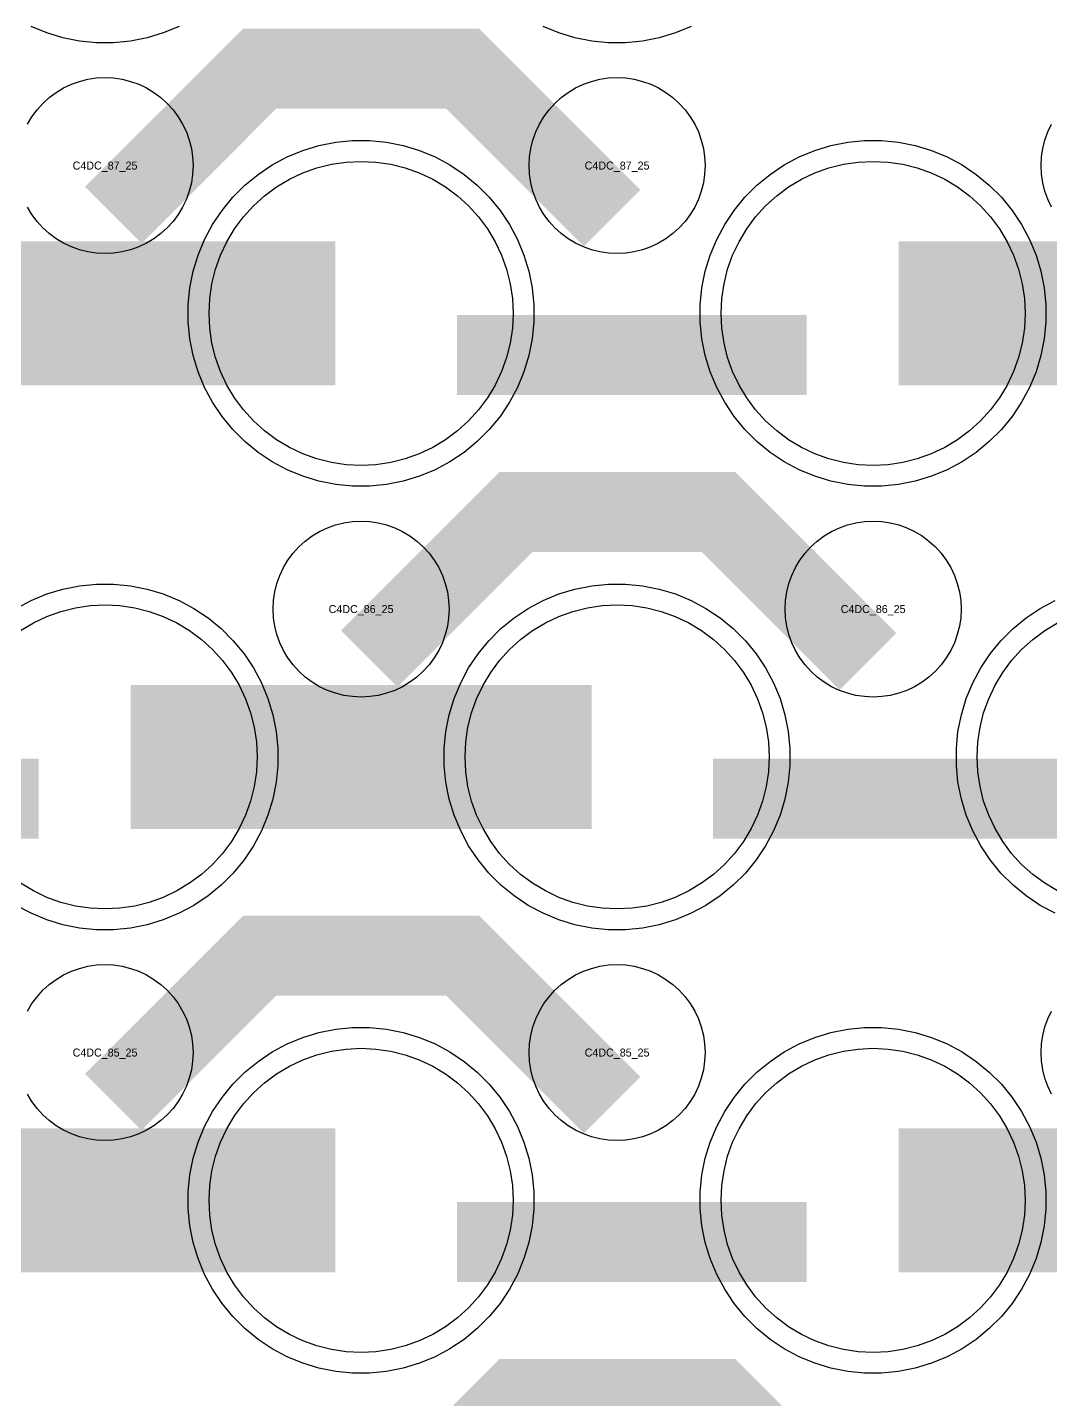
# Model space of a CAD drawing. Extents: x -11880 to 11880, y -14992 to 14992.
# Drawn here: x -4024.2 to -3704.6, y -3123.9 to -2695.1 of the extents above; entities that cross this region are included whole.
import ezdxf
from ezdxf.enums import TextEntityAlignment as Align

# ---------------------------------------------------------------- set-up
doc = ezdxf.new("R2010")
doc.units = 0
doc.header["$MEASUREMENT"] = 0
for name, color, linetype in [('GDS_775_DT_237', 138, 'CONTINUOUS'), ('RDL1_FS', 34, 'CONTINUOUS'), ('RDL_BS', 160, 'CONTINUOUS')]:
    doc.layers.add(name, color=color, linetype=linetype)

msp = doc.modelspace()

# ---------------------------------------------------------------- linework, layer by layer
at = {"layer": 'RDL1_FS', "color": 11, "true_color": 0xf27172}
for points in [[(-3920, -2831.999), (-3924.657, -2831.77), (-3929.268, -2831.086), (-3933.791, -2829.954), (-3938.181, -2828.382), (-3942.395, -2826.39), (-3946.395, -2823.992), (-3950.14, -2821.214), (-3953.594, -2818.084), (-3956.724, -2814.63), (-3959.502, -2810.885), (-3961.9, -2806.885), (-3963.892, -2802.671), (-3965.464, -2798.281), (-3966.596, -2793.758), (-3967.28, -2789.147), (-3967.509, -2784.49), (-3967.28, -2779.833), (-3966.596, -2775.222), (-3965.464, -2770.699), (-3963.892, -2766.309), (-3961.9, -2762.095), (-3959.502, -2758.095), (-3956.724, -2754.35), (-3953.594, -2750.896), (-3950.14, -2747.766), (-3946.395, -2744.988), (-3942.395, -2742.59), (-3938.181, -2740.598), (-3933.791, -2739.026), (-3929.268, -2737.894), (-3924.657, -2737.21), (-3920, -2736.981), (-3915.343, -2737.21), (-3910.732, -2737.894), (-3906.209, -2739.026), (-3901.819, -2740.598), (-3897.605, -2742.59), (-3893.605, -2744.988), (-3889.86, -2747.766), (-3886.406, -2750.896), (-3883.276, -2754.35), (-3880.498, -2758.095), (-3878.1, -2762.095), (-3876.108, -2766.309), (-3874.536, -2770.699), (-3873.404, -2775.222), (-3872.72, -2779.833), (-3872.491, -2784.49), (-3872.72, -2789.147), (-3873.404, -2793.758), (-3874.536, -2798.281), (-3876.108, -2802.671), (-3878.1, -2806.885), (-3880.498, -2810.885), (-3883.276, -2814.63), (-3886.406, -2818.084), (-3889.86, -2821.214), (-3893.605, -2823.992), (-3897.605, -2826.39), (-3901.819, -2828.382), (-3906.209, -2829.954), (-3910.732, -2831.086), (-3915.343, -2831.77)], [(-3760, -2831.999), (-3764.657, -2831.77), (-3769.268, -2831.086), (-3773.791, -2829.954), (-3778.181, -2828.382), (-3782.395, -2826.39), (-3786.395, -2823.992), (-3790.14, -2821.214), (-3793.594, -2818.084), (-3796.724, -2814.63), (-3799.502, -2810.885), (-3801.9, -2806.885), (-3803.892, -2802.671), (-3805.464, -2798.281), (-3806.596, -2793.758), (-3807.28, -2789.147), (-3807.509, -2784.49), (-3807.28, -2779.833), (-3806.596, -2775.222), (-3805.464, -2770.699), (-3803.892, -2766.309), (-3801.9, -2762.095), (-3799.502, -2758.095), (-3796.724, -2754.35), (-3793.594, -2750.896), (-3790.14, -2747.766), (-3786.395, -2744.988), (-3782.395, -2742.59), (-3778.181, -2740.598), (-3773.791, -2739.026), (-3769.268, -2737.894), (-3764.657, -2737.21), (-3760, -2736.981), (-3755.343, -2737.21), (-3750.732, -2737.894), (-3746.209, -2739.026), (-3741.819, -2740.598), (-3737.605, -2742.59), (-3733.605, -2744.988), (-3729.86, -2747.766), (-3726.406, -2750.896), (-3723.276, -2754.35), (-3720.498, -2758.095), (-3718.1, -2762.095), (-3716.108, -2766.309), (-3714.536, -2770.699), (-3713.404, -2775.222), (-3712.72, -2779.833), (-3712.491, -2784.49), (-3712.72, -2789.147), (-3713.404, -2793.758), (-3714.536, -2798.281), (-3716.108, -2802.671), (-3718.1, -2806.885), (-3720.498, -2810.885), (-3723.276, -2814.63), (-3726.406, -2818.084), (-3729.86, -2821.214), (-3733.605, -2823.992), (-3737.605, -2826.39), (-3741.819, -2828.382), (-3746.209, -2829.954), (-3750.732, -2831.086), (-3755.343, -2831.77)]]:
    msp.add_lwpolyline(points, close=True, dxfattribs=at)
for points in [[(-4071.998, -2784.49, 45, 45, 0), (-3999.998, -2784.49, 45, 45, 0)], [(-3999.998, -2784.49, 45, 45, 0), (-3927.998, -2784.49, 45, 45, 0)], [(-3751.998, -2784.49, 45, 45, 0), (-3679.998, -2784.49, 45, 45, 0)]]:
    msp.add_lwpolyline(points, format="xyseb", dxfattribs=at)
at = {"layer": 'RDL1_FS'}
for points in [[(-4026.395, -2883.553), (-4022.395, -2881.155), (-4018.181, -2879.163), (-4013.791, -2877.591), (-4009.268, -2876.459), (-4004.657, -2875.775), (-4000, -2875.546), (-3995.343, -2875.775), (-3990.732, -2876.459), (-3986.209, -2877.591), (-3981.819, -2879.163), (-3977.605, -2881.155), (-3973.605, -2883.553), (-3969.86, -2886.331), (-3966.406, -2889.461), (-3963.276, -2892.915), (-3960.498, -2896.66), (-3958.1, -2900.66), (-3956.108, -2904.874), (-3954.536, -2909.264), (-3953.404, -2913.787), (-3952.72, -2918.398), (-3952.491, -2923.055), (-3952.72, -2927.712), (-3953.404, -2932.323), (-3954.536, -2936.846), (-3956.108, -2941.236), (-3958.1, -2945.45), (-3960.498, -2949.45), (-3963.276, -2953.195), (-3966.406, -2956.649), (-3969.86, -2959.779), (-3973.605, -2962.557), (-3977.605, -2964.955), (-3981.819, -2966.947), (-3986.209, -2968.519), (-3990.732, -2969.651), (-3995.343, -2970.335), (-4000, -2970.564), (-4004.657, -2970.335), (-4009.268, -2969.651), (-4013.791, -2968.519), (-4018.181, -2966.947), (-4022.395, -2964.955), (-4026.395, -2962.557)], [(-3702.395, -2964.955), (-3706.395, -2962.557), (-3710.14, -2959.779), (-3713.594, -2956.649), (-3716.724, -2953.195), (-3719.502, -2949.45), (-3721.9, -2945.45), (-3723.892, -2941.236), (-3725.464, -2936.846), (-3726.596, -2932.323), (-3727.28, -2927.712), (-3727.509, -2923.055), (-3727.28, -2918.398), (-3726.596, -2913.787), (-3725.464, -2909.264), (-3723.892, -2904.874), (-3721.9, -2900.66), (-3719.502, -2896.66), (-3716.724, -2892.915), (-3713.594, -2889.461), (-3710.14, -2886.331), (-3706.395, -2883.553), (-3702.395, -2881.155)]]:
    msp.add_lwpolyline(points, dxfattribs=at)
for points in [[(-3840, -2970.564), (-3844.657, -2970.335), (-3849.268, -2969.651), (-3853.791, -2968.519), (-3858.181, -2966.947), (-3862.395, -2964.955), (-3866.395, -2962.557), (-3870.14, -2959.779), (-3873.594, -2956.649), (-3876.724, -2953.195), (-3879.502, -2949.45), (-3881.9, -2945.45), (-3883.892, -2941.236), (-3885.464, -2936.846), (-3886.596, -2932.323), (-3887.28, -2927.712), (-3887.509, -2923.055), (-3887.28, -2918.398), (-3886.596, -2913.787), (-3885.464, -2909.264), (-3883.892, -2904.874), (-3881.9, -2900.66), (-3879.502, -2896.66), (-3876.724, -2892.915), (-3873.594, -2889.461), (-3870.14, -2886.331), (-3866.395, -2883.553), (-3862.395, -2881.155), (-3858.181, -2879.163), (-3853.791, -2877.591), (-3849.268, -2876.459), (-3844.657, -2875.775), (-3840, -2875.546), (-3835.343, -2875.775), (-3830.732, -2876.459), (-3826.209, -2877.591), (-3821.819, -2879.163), (-3817.605, -2881.155), (-3813.605, -2883.553), (-3809.86, -2886.331), (-3806.406, -2889.461), (-3803.276, -2892.915), (-3800.498, -2896.66), (-3798.1, -2900.66), (-3796.108, -2904.874), (-3794.536, -2909.264), (-3793.404, -2913.787), (-3792.72, -2918.398), (-3792.491, -2923.055), (-3792.72, -2927.712), (-3793.404, -2932.323), (-3794.536, -2936.846), (-3796.108, -2941.236), (-3798.1, -2945.45), (-3800.498, -2949.45), (-3803.276, -2953.195), (-3806.406, -2956.649), (-3809.86, -2959.779), (-3813.605, -2962.557), (-3817.605, -2964.955), (-3821.819, -2966.947), (-3826.209, -2968.519), (-3830.732, -2969.651), (-3835.343, -2970.335)], [(-3920, -3109.129), (-3924.657, -3108.9), (-3929.268, -3108.216), (-3933.791, -3107.084), (-3938.181, -3105.512), (-3942.395, -3103.52), (-3946.395, -3101.122), (-3950.14, -3098.344), (-3953.594, -3095.214), (-3956.724, -3091.76), (-3959.502, -3088.015), (-3961.9, -3084.015), (-3963.892, -3079.801), (-3965.464, -3075.411), (-3966.596, -3070.888), (-3967.28, -3066.277), (-3967.509, -3061.62), (-3967.28, -3056.963), (-3966.596, -3052.352), (-3965.464, -3047.829), (-3963.892, -3043.439), (-3961.9, -3039.225), (-3959.502, -3035.225), (-3956.724, -3031.48), (-3953.594, -3028.026), (-3950.14, -3024.896), (-3946.395, -3022.118), (-3942.395, -3019.72), (-3938.181, -3017.728), (-3933.791, -3016.156), (-3929.268, -3015.024), (-3924.657, -3014.34), (-3920, -3014.111), (-3915.343, -3014.34), (-3910.732, -3015.024), (-3906.209, -3016.156), (-3901.819, -3017.728), (-3897.605, -3019.72), (-3893.605, -3022.118), (-3889.86, -3024.896), (-3886.406, -3028.026), (-3883.276, -3031.48), (-3880.498, -3035.225), (-3878.1, -3039.225), (-3876.108, -3043.439), (-3874.536, -3047.829), (-3873.404, -3052.352), (-3872.72, -3056.963), (-3872.491, -3061.62), (-3872.72, -3066.277), (-3873.404, -3070.888), (-3874.536, -3075.411), (-3876.108, -3079.801), (-3878.1, -3084.015), (-3880.498, -3088.015), (-3883.276, -3091.76), (-3886.406, -3095.214), (-3889.86, -3098.344), (-3893.605, -3101.122), (-3897.605, -3103.52), (-3901.819, -3105.512), (-3906.209, -3107.084), (-3910.732, -3108.216), (-3915.343, -3108.9)], [(-3760, -3109.129), (-3764.657, -3108.9), (-3769.268, -3108.216), (-3773.791, -3107.084), (-3778.181, -3105.512), (-3782.395, -3103.52), (-3786.395, -3101.122), (-3790.14, -3098.344), (-3793.594, -3095.214), (-3796.724, -3091.76), (-3799.502, -3088.015), (-3801.9, -3084.015), (-3803.892, -3079.801), (-3805.464, -3075.411), (-3806.596, -3070.888), (-3807.28, -3066.277), (-3807.509, -3061.62), (-3807.28, -3056.963), (-3806.596, -3052.352), (-3805.464, -3047.829), (-3803.892, -3043.439), (-3801.9, -3039.225), (-3799.502, -3035.225), (-3796.724, -3031.48), (-3793.594, -3028.026), (-3790.14, -3024.896), (-3786.395, -3022.118), (-3782.395, -3019.72), (-3778.181, -3017.728), (-3773.791, -3016.156), (-3769.268, -3015.024), (-3764.657, -3014.34), (-3760, -3014.111), (-3755.343, -3014.34), (-3750.732, -3015.024), (-3746.209, -3016.156), (-3741.819, -3017.728), (-3737.605, -3019.72), (-3733.605, -3022.118), (-3729.86, -3024.896), (-3726.406, -3028.026), (-3723.276, -3031.48), (-3720.498, -3035.225), (-3718.1, -3039.225), (-3716.108, -3043.439), (-3714.536, -3047.829), (-3713.404, -3052.352), (-3712.72, -3056.963), (-3712.491, -3061.62), (-3712.72, -3066.277), (-3713.404, -3070.888), (-3714.536, -3075.411), (-3716.108, -3079.801), (-3718.1, -3084.015), (-3720.498, -3088.015), (-3723.276, -3091.76), (-3726.406, -3095.214), (-3729.86, -3098.344), (-3733.605, -3101.122), (-3737.605, -3103.52), (-3741.819, -3105.512), (-3746.209, -3107.084), (-3750.732, -3108.216), (-3755.343, -3108.9)]]:
    msp.add_lwpolyline(points, close=True, dxfattribs=at)
for points in [[(-3991.998, -2923.055, 45, 45, 0), (-3919.998, -2923.055, 45, 45, 0)], [(-3919.998, -2923.055, 45, 45, 0), (-3847.998, -2923.055, 45, 45, 0)], [(-4071.998, -3061.62, 45, 45, 0), (-3999.998, -3061.62, 45, 45, 0)], [(-3999.998, -3061.62, 45, 45, 0), (-3927.998, -3061.62, 45, 45, 0)], [(-3751.998, -3061.62, 45, 45, 0), (-3679.998, -3061.62, 45, 45, 0)]]:
    msp.add_lwpolyline(points, format="xyseb", dxfattribs=at)
at = {"layer": 'RDL_BS'}
for points in [[(-3976.885, -2694.8), (-3981.795, -2696.831), (-3986.835, -2698.362), (-3992.062, -2699.408), (-3997.356, -2699.925), (-4002.644, -2699.925), (-4007.938, -2699.408), (-4013.165, -2698.362), (-4018.205, -2696.831), (-4023.115, -2694.8)], [(-3816.885, -2694.8), (-3821.795, -2696.831), (-3826.835, -2698.362), (-3832.062, -2699.408), (-3837.356, -2699.925), (-3842.644, -2699.925), (-3847.938, -2699.408), (-3853.165, -2698.362), (-3858.205, -2696.831), (-3863.115, -2694.8)], [(-4024.25, -2725.346), (-4022.857, -2723.022), (-4021.254, -2720.859), (-4019.442, -2718.86), (-4017.443, -2717.048), (-4015.28, -2715.445), (-4012.956, -2714.052), (-4010.519, -2712.9), (-4007.984, -2711.993), (-4005.365, -2711.336), (-4002.693, -2710.94), (-4000, -2710.808), (-3997.307, -2710.94), (-3994.635, -2711.336), (-3992.016, -2711.993), (-3989.481, -2712.9), (-3987.044, -2714.052), (-3984.72, -2715.445), (-3982.557, -2717.048), (-3980.558, -2718.86), (-3978.746, -2720.859), (-3977.143, -2723.022), (-3975.75, -2725.346), (-3974.598, -2727.783), (-3973.691, -2730.318), (-3973.034, -2732.937), (-3972.638, -2735.609), (-3972.506, -2738.302), (-3972.638, -2740.995), (-3973.034, -2743.667), (-3973.691, -2746.286), (-3974.598, -2748.821), (-3975.75, -2751.258), (-3977.143, -2753.582), (-3978.746, -2755.745), (-3980.558, -2757.744), (-3982.557, -2759.556), (-3984.72, -2761.159), (-3987.044, -2762.552), (-3989.481, -2763.704), (-3992.016, -2764.611), (-3994.635, -2765.268), (-3997.307, -2765.664), (-4000, -2765.796), (-4002.693, -2765.664), (-4005.365, -2765.268), (-4007.984, -2764.611), (-4010.519, -2763.704), (-4012.956, -2762.552), (-4015.28, -2761.159), (-4017.443, -2759.556), (-4019.442, -2757.744), (-4021.254, -2755.745), (-4022.857, -2753.582), (-4024.25, -2751.258)], [(-3704.25, -2751.258), (-3705.402, -2748.821), (-3706.309, -2746.286), (-3706.966, -2743.667), (-3707.362, -2740.995), (-3707.494, -2738.302), (-3707.362, -2735.609), (-3706.966, -2732.937), (-3706.309, -2730.318), (-3705.402, -2727.783), (-3704.25, -2725.346)], [(-4027.777, -2876.672), (-4023.115, -2874.18), (-4018.205, -2872.149), (-4013.165, -2870.618), (-4007.938, -2869.572), (-4002.644, -2869.055), (-3997.356, -2869.055), (-3992.062, -2869.572), (-3986.835, -2870.618), (-3981.795, -2872.149), (-3976.885, -2874.18), (-3972.223, -2876.672), (-3967.809, -2879.619), (-3963.708, -2882.981), (-3959.926, -2886.763), (-3956.564, -2890.864), (-3953.617, -2895.278), (-3951.125, -2899.94), (-3949.094, -2904.85), (-3947.563, -2909.89), (-3946.517, -2915.117), (-3946, -2920.411), (-3946, -2925.699), (-3946.517, -2930.993), (-3947.563, -2936.22), (-3949.094, -2941.26), (-3951.125, -2946.17), (-3953.617, -2950.832), (-3956.564, -2955.246), (-3959.926, -2959.347), (-3963.708, -2963.129), (-3967.809, -2966.491), (-3972.223, -2969.438), (-3976.885, -2971.93), (-3981.795, -2973.961), (-3986.835, -2975.492), (-3992.062, -2976.538), (-3997.356, -2977.055), (-4002.644, -2977.055), (-4007.938, -2976.538), (-4013.165, -2975.492), (-4018.205, -2973.961), (-4023.115, -2971.93), (-4027.777, -2969.438)], [(-3703.115, -2971.93), (-3707.777, -2969.438), (-3712.191, -2966.491), (-3716.292, -2963.129), (-3720.074, -2959.347), (-3723.436, -2955.246), (-3726.383, -2950.832), (-3728.875, -2946.17), (-3730.906, -2941.26), (-3732.437, -2936.22), (-3733.483, -2930.993), (-3734, -2925.699), (-3734, -2920.411), (-3733.483, -2915.117), (-3732.437, -2909.89), (-3730.906, -2904.85), (-3728.875, -2899.94), (-3726.383, -2895.278), (-3723.436, -2890.864), (-3720.074, -2886.763), (-3716.292, -2882.981), (-3712.191, -2879.619), (-3707.777, -2876.672), (-3703.115, -2874.18)], [(-4024.25, -3002.476), (-4022.857, -3000.152), (-4021.254, -2997.989), (-4019.442, -2995.99), (-4017.443, -2994.178), (-4015.28, -2992.575), (-4012.956, -2991.182), (-4010.519, -2990.03), (-4007.984, -2989.123), (-4005.365, -2988.466), (-4002.693, -2988.07), (-4000, -2987.938), (-3997.307, -2988.07), (-3994.635, -2988.466), (-3992.016, -2989.123), (-3989.481, -2990.03), (-3987.044, -2991.182), (-3984.72, -2992.575), (-3982.557, -2994.178), (-3980.558, -2995.99), (-3978.746, -2997.989), (-3977.143, -3000.152), (-3975.75, -3002.476), (-3974.598, -3004.913), (-3973.691, -3007.448), (-3973.034, -3010.067), (-3972.638, -3012.739), (-3972.506, -3015.432), (-3972.638, -3018.125), (-3973.034, -3020.797), (-3973.691, -3023.416), (-3974.598, -3025.951), (-3975.75, -3028.388), (-3977.143, -3030.712), (-3978.746, -3032.875), (-3980.558, -3034.874), (-3982.557, -3036.686), (-3984.72, -3038.289), (-3987.044, -3039.682), (-3989.481, -3040.834), (-3992.016, -3041.741), (-3994.635, -3042.398), (-3997.307, -3042.794), (-4000, -3042.926), (-4002.693, -3042.794), (-4005.365, -3042.398), (-4007.984, -3041.741), (-4010.519, -3040.834), (-4012.956, -3039.682), (-4015.28, -3038.289), (-4017.443, -3036.686), (-4019.442, -3034.874), (-4021.254, -3032.875), (-4022.857, -3030.712), (-4024.25, -3028.388)], [(-3704.25, -3028.388), (-3705.402, -3025.951), (-3706.309, -3023.416), (-3706.966, -3020.797), (-3707.362, -3018.125), (-3707.494, -3015.432), (-3707.362, -3012.739), (-3706.966, -3010.067), (-3706.309, -3007.448), (-3705.402, -3004.913), (-3704.25, -3002.476)]]:
    msp.add_lwpolyline(points, dxfattribs=at)
for points in [[(-3997.438, -2753.804, 25, 25, 0), (-3951.623, -2707.989, 25, 25, 0), (-3918.07, -2707.989, 25, 25, 0)], [(-3841.599, -2754.703, 25, 25, 0), (-3888.313, -2707.989, 25, 25, 0), (-3918.071, -2707.989, 25, 25, 0)], [(-3917.438, -2892.369, 25, 25, 0), (-3871.623, -2846.554, 25, 25, 0), (-3838.07, -2846.554, 25, 25, 0)], [(-3761.599, -2893.268, 25, 25, 0), (-3808.313, -2846.554, 25, 25, 0), (-3838.071, -2846.554, 25, 25, 0)], [(-4129.984, -2936.068, 25, 25, 0), (-4020.719, -2936.068, 25, 25, 0)], [(-3809.984, -2936.068, 25, 25, 0), (-3700.719, -2936.068, 25, 25, 0)], [(-3997.438, -3030.934, 25, 25, 0), (-3951.623, -2985.119, 25, 25, 0), (-3918.07, -2985.119, 25, 25, 0)], [(-3841.599, -3031.833, 25, 25, 0), (-3888.313, -2985.119, 25, 25, 0), (-3918.071, -2985.119, 25, 25, 0)], [(-3889.984, -3074.633, 25, 25, 0), (-3780.719, -3074.633, 25, 25, 0)], [(-3917.438, -3169.499, 25, 25, 0), (-3871.623, -3123.684, 25, 25, 0), (-3838.07, -3123.684, 25, 25, 0)], [(-3761.599, -3170.398, 25, 25, 0), (-3808.313, -3123.684, 25, 25, 0), (-3838.071, -3123.684, 25, 25, 0)]]:
    msp.add_lwpolyline(points, format="xyseb", dxfattribs=at)
for points in [[(-3840, -2765.796), (-3842.693, -2765.664), (-3845.365, -2765.268), (-3847.984, -2764.611), (-3850.519, -2763.704), (-3852.956, -2762.552), (-3855.28, -2761.159), (-3857.443, -2759.556), (-3859.442, -2757.744), (-3861.254, -2755.745), (-3862.857, -2753.582), (-3864.25, -2751.258), (-3865.402, -2748.821), (-3866.309, -2746.286), (-3866.966, -2743.667), (-3867.362, -2740.995), (-3867.494, -2738.302), (-3867.362, -2735.609), (-3866.966, -2732.937), (-3866.309, -2730.318), (-3865.402, -2727.783), (-3864.25, -2725.346), (-3862.857, -2723.022), (-3861.254, -2720.859), (-3859.442, -2718.86), (-3857.443, -2717.048), (-3855.28, -2715.445), (-3852.956, -2714.052), (-3850.519, -2712.9), (-3847.984, -2711.993), (-3845.365, -2711.336), (-3842.693, -2710.94), (-3840, -2710.808), (-3837.307, -2710.94), (-3834.635, -2711.336), (-3832.016, -2711.993), (-3829.481, -2712.9), (-3827.044, -2714.052), (-3824.72, -2715.445), (-3822.557, -2717.048), (-3820.558, -2718.86), (-3818.746, -2720.859), (-3817.143, -2723.022), (-3815.75, -2725.346), (-3814.598, -2727.783), (-3813.691, -2730.318), (-3813.034, -2732.937), (-3812.638, -2735.609), (-3812.506, -2738.302), (-3812.638, -2740.995), (-3813.034, -2743.667), (-3813.691, -2746.286), (-3814.598, -2748.821), (-3815.75, -2751.258), (-3817.143, -2753.582), (-3818.746, -2755.745), (-3820.558, -2757.744), (-3822.557, -2759.556), (-3824.72, -2761.159), (-3827.044, -2762.552), (-3829.481, -2763.704), (-3832.016, -2764.611), (-3834.635, -2765.268), (-3837.307, -2765.664)], [(-3920, -2904.361), (-3922.693, -2904.229), (-3925.365, -2903.833), (-3927.984, -2903.176), (-3930.519, -2902.269), (-3932.956, -2901.117), (-3935.28, -2899.724), (-3937.443, -2898.121), (-3939.442, -2896.309), (-3941.254, -2894.31), (-3942.857, -2892.147), (-3944.25, -2889.823), (-3945.402, -2887.386), (-3946.309, -2884.851), (-3946.966, -2882.232), (-3947.362, -2879.56), (-3947.494, -2876.867), (-3947.362, -2874.174), (-3946.966, -2871.502), (-3946.309, -2868.883), (-3945.402, -2866.348), (-3944.25, -2863.911), (-3942.857, -2861.587), (-3941.254, -2859.424), (-3939.442, -2857.425), (-3937.443, -2855.613), (-3935.28, -2854.01), (-3932.956, -2852.617), (-3930.519, -2851.465), (-3927.984, -2850.558), (-3925.365, -2849.901), (-3922.693, -2849.505), (-3920, -2849.373), (-3917.307, -2849.505), (-3914.635, -2849.901), (-3912.016, -2850.558), (-3909.481, -2851.465), (-3907.044, -2852.617), (-3904.72, -2854.01), (-3902.557, -2855.613), (-3900.558, -2857.425), (-3898.746, -2859.424), (-3897.143, -2861.587), (-3895.75, -2863.911), (-3894.598, -2866.348), (-3893.691, -2868.883), (-3893.034, -2871.502), (-3892.638, -2874.174), (-3892.506, -2876.867), (-3892.638, -2879.56), (-3893.034, -2882.232), (-3893.691, -2884.851), (-3894.598, -2887.386), (-3895.75, -2889.823), (-3897.143, -2892.147), (-3898.746, -2894.31), (-3900.558, -2896.309), (-3902.557, -2898.121), (-3904.72, -2899.724), (-3907.044, -2901.117), (-3909.481, -2902.269), (-3912.016, -2903.176), (-3914.635, -2903.833), (-3917.307, -2904.229)], [(-3760, -2904.361), (-3762.693, -2904.229), (-3765.365, -2903.833), (-3767.984, -2903.176), (-3770.519, -2902.269), (-3772.956, -2901.117), (-3775.28, -2899.724), (-3777.443, -2898.121), (-3779.442, -2896.309), (-3781.254, -2894.31), (-3782.857, -2892.147), (-3784.25, -2889.823), (-3785.402, -2887.386), (-3786.309, -2884.851), (-3786.966, -2882.232), (-3787.362, -2879.56), (-3787.494, -2876.867), (-3787.362, -2874.174), (-3786.966, -2871.502), (-3786.309, -2868.883), (-3785.402, -2866.348), (-3784.25, -2863.911), (-3782.857, -2861.587), (-3781.254, -2859.424), (-3779.442, -2857.425), (-3777.443, -2855.613), (-3775.28, -2854.01), (-3772.956, -2852.617), (-3770.519, -2851.465), (-3767.984, -2850.558), (-3765.365, -2849.901), (-3762.693, -2849.505), (-3760, -2849.373), (-3757.307, -2849.505), (-3754.635, -2849.901), (-3752.016, -2850.558), (-3749.481, -2851.465), (-3747.044, -2852.617), (-3744.72, -2854.01), (-3742.557, -2855.613), (-3740.558, -2857.425), (-3738.746, -2859.424), (-3737.143, -2861.587), (-3735.75, -2863.911), (-3734.598, -2866.348), (-3733.691, -2868.883), (-3733.034, -2871.502), (-3732.638, -2874.174), (-3732.506, -2876.867), (-3732.638, -2879.56), (-3733.034, -2882.232), (-3733.691, -2884.851), (-3734.598, -2887.386), (-3735.75, -2889.823), (-3737.143, -2892.147), (-3738.746, -2894.31), (-3740.558, -2896.309), (-3742.557, -2898.121), (-3744.72, -2899.724), (-3747.044, -2901.117), (-3749.481, -2902.269), (-3752.016, -2903.176), (-3754.635, -2903.833), (-3757.307, -2904.229)], [(-3842.644, -2977.055), (-3847.938, -2976.538), (-3853.165, -2975.492), (-3858.205, -2973.961), (-3863.115, -2971.93), (-3867.777, -2969.438), (-3872.191, -2966.491), (-3876.292, -2963.129), (-3880.074, -2959.347), (-3883.436, -2955.246), (-3886.383, -2950.832), (-3888.875, -2946.17), (-3890.906, -2941.26), (-3892.437, -2936.22), (-3893.483, -2930.993), (-3894, -2925.699), (-3894, -2920.411), (-3893.483, -2915.117), (-3892.437, -2909.89), (-3890.906, -2904.85), (-3888.875, -2899.94), (-3886.383, -2895.278), (-3883.436, -2890.864), (-3880.074, -2886.763), (-3876.292, -2882.981), (-3872.191, -2879.619), (-3867.777, -2876.672), (-3863.115, -2874.18), (-3858.205, -2872.149), (-3853.165, -2870.618), (-3847.938, -2869.572), (-3842.644, -2869.055), (-3837.356, -2869.055), (-3832.062, -2869.572), (-3826.835, -2870.618), (-3821.795, -2872.149), (-3816.885, -2874.18), (-3812.223, -2876.672), (-3807.809, -2879.619), (-3803.708, -2882.981), (-3799.926, -2886.763), (-3796.564, -2890.864), (-3793.617, -2895.278), (-3791.125, -2899.94), (-3789.094, -2904.85), (-3787.563, -2909.89), (-3786.517, -2915.117), (-3786, -2920.411), (-3786, -2925.699), (-3786.517, -2930.993), (-3787.563, -2936.22), (-3789.094, -2941.26), (-3791.125, -2946.17), (-3793.617, -2950.832), (-3796.564, -2955.246), (-3799.926, -2959.347), (-3803.708, -2963.129), (-3807.809, -2966.491), (-3812.223, -2969.438), (-3816.885, -2971.93), (-3821.795, -2973.961), (-3826.835, -2975.492), (-3832.062, -2976.538), (-3837.356, -2977.055)], [(-3840, -3042.926), (-3842.693, -3042.794), (-3845.365, -3042.398), (-3847.984, -3041.741), (-3850.519, -3040.834), (-3852.956, -3039.682), (-3855.28, -3038.289), (-3857.443, -3036.686), (-3859.442, -3034.874), (-3861.254, -3032.875), (-3862.857, -3030.712), (-3864.25, -3028.388), (-3865.402, -3025.951), (-3866.309, -3023.416), (-3866.966, -3020.797), (-3867.362, -3018.125), (-3867.494, -3015.432), (-3867.362, -3012.739), (-3866.966, -3010.067), (-3866.309, -3007.448), (-3865.402, -3004.913), (-3864.25, -3002.476), (-3862.857, -3000.152), (-3861.254, -2997.989), (-3859.442, -2995.99), (-3857.443, -2994.178), (-3855.28, -2992.575), (-3852.956, -2991.182), (-3850.519, -2990.03), (-3847.984, -2989.123), (-3845.365, -2988.466), (-3842.693, -2988.07), (-3840, -2987.938), (-3837.307, -2988.07), (-3834.635, -2988.466), (-3832.016, -2989.123), (-3829.481, -2990.03), (-3827.044, -2991.182), (-3824.72, -2992.575), (-3822.557, -2994.178), (-3820.558, -2995.99), (-3818.746, -2997.989), (-3817.143, -3000.152), (-3815.75, -3002.476), (-3814.598, -3004.913), (-3813.691, -3007.448), (-3813.034, -3010.067), (-3812.638, -3012.739), (-3812.506, -3015.432), (-3812.638, -3018.125), (-3813.034, -3020.797), (-3813.691, -3023.416), (-3814.598, -3025.951), (-3815.75, -3028.388), (-3817.143, -3030.712), (-3818.746, -3032.875), (-3820.558, -3034.874), (-3822.557, -3036.686), (-3824.72, -3038.289), (-3827.044, -3039.682), (-3829.481, -3040.834), (-3832.016, -3041.741), (-3834.635, -3042.398), (-3837.307, -3042.794)], [(-3922.644, -3115.62), (-3927.938, -3115.103), (-3933.165, -3114.057), (-3938.205, -3112.526), (-3943.115, -3110.495), (-3947.777, -3108.003), (-3952.191, -3105.056), (-3956.292, -3101.694), (-3960.074, -3097.912), (-3963.436, -3093.811), (-3966.383, -3089.397), (-3968.875, -3084.735), (-3970.906, -3079.825), (-3972.437, -3074.785), (-3973.483, -3069.558), (-3974, -3064.264), (-3974, -3058.976), (-3973.483, -3053.682), (-3972.437, -3048.455), (-3970.906, -3043.415), (-3968.875, -3038.505), (-3966.383, -3033.843), (-3963.436, -3029.429), (-3960.074, -3025.328), (-3956.292, -3021.546), (-3952.191, -3018.184), (-3947.777, -3015.237), (-3943.115, -3012.745), (-3938.205, -3010.714), (-3933.165, -3009.183), (-3927.938, -3008.137), (-3922.644, -3007.62), (-3917.356, -3007.62), (-3912.062, -3008.137), (-3906.835, -3009.183), (-3901.795, -3010.714), (-3896.885, -3012.745), (-3892.223, -3015.237), (-3887.809, -3018.184), (-3883.708, -3021.546), (-3879.926, -3025.328), (-3876.564, -3029.429), (-3873.617, -3033.843), (-3871.125, -3038.505), (-3869.094, -3043.415), (-3867.563, -3048.455), (-3866.517, -3053.682), (-3866, -3058.976), (-3866, -3064.264), (-3866.517, -3069.558), (-3867.563, -3074.785), (-3869.094, -3079.825), (-3871.125, -3084.735), (-3873.617, -3089.397), (-3876.564, -3093.811), (-3879.926, -3097.912), (-3883.708, -3101.694), (-3887.809, -3105.056), (-3892.223, -3108.003), (-3896.885, -3110.495), (-3901.795, -3112.526), (-3906.835, -3114.057), (-3912.062, -3115.103), (-3917.356, -3115.62)], [(-3762.644, -3115.62), (-3767.938, -3115.103), (-3773.165, -3114.057), (-3778.205, -3112.526), (-3783.115, -3110.495), (-3787.777, -3108.003), (-3792.191, -3105.056), (-3796.292, -3101.694), (-3800.074, -3097.912), (-3803.436, -3093.811), (-3806.383, -3089.397), (-3808.875, -3084.735), (-3810.906, -3079.825), (-3812.437, -3074.785), (-3813.483, -3069.558), (-3814, -3064.264), (-3814, -3058.976), (-3813.483, -3053.682), (-3812.437, -3048.455), (-3810.906, -3043.415), (-3808.875, -3038.505), (-3806.383, -3033.843), (-3803.436, -3029.429), (-3800.074, -3025.328), (-3796.292, -3021.546), (-3792.191, -3018.184), (-3787.777, -3015.237), (-3783.115, -3012.745), (-3778.205, -3010.714), (-3773.165, -3009.183), (-3767.938, -3008.137), (-3762.644, -3007.62), (-3757.356, -3007.62), (-3752.062, -3008.137), (-3746.835, -3009.183), (-3741.795, -3010.714), (-3736.885, -3012.745), (-3732.223, -3015.237), (-3727.809, -3018.184), (-3723.708, -3021.546), (-3719.926, -3025.328), (-3716.564, -3029.429), (-3713.617, -3033.843), (-3711.125, -3038.505), (-3709.094, -3043.415), (-3707.563, -3048.455), (-3706.517, -3053.682), (-3706, -3058.976), (-3706, -3064.264), (-3706.517, -3069.558), (-3707.563, -3074.785), (-3709.094, -3079.825), (-3711.125, -3084.735), (-3713.617, -3089.397), (-3716.564, -3093.811), (-3719.926, -3097.912), (-3723.708, -3101.694), (-3727.809, -3105.056), (-3732.223, -3108.003), (-3736.885, -3110.495), (-3741.795, -3112.526), (-3746.835, -3114.057), (-3752.062, -3115.103), (-3757.356, -3115.62)]]:
    msp.add_lwpolyline(points, close=True, dxfattribs=at)
at = {"layer": 'RDL_BS', "color": 11, "true_color": 0xf27172}
for points in [[(-3922.644, -2838.49), (-3927.938, -2837.973), (-3933.165, -2836.927), (-3938.205, -2835.396), (-3943.115, -2833.365), (-3947.777, -2830.873), (-3952.191, -2827.926), (-3956.292, -2824.564), (-3960.074, -2820.782), (-3963.436, -2816.681), (-3966.383, -2812.267), (-3968.875, -2807.605), (-3970.906, -2802.695), (-3972.437, -2797.655), (-3973.483, -2792.428), (-3974, -2787.134), (-3974, -2781.846), (-3973.483, -2776.552), (-3972.437, -2771.325), (-3970.906, -2766.285), (-3968.875, -2761.375), (-3966.383, -2756.713), (-3963.436, -2752.299), (-3960.074, -2748.198), (-3956.292, -2744.416), (-3952.191, -2741.054), (-3947.777, -2738.107), (-3943.115, -2735.615), (-3938.205, -2733.584), (-3933.165, -2732.053), (-3927.938, -2731.007), (-3922.644, -2730.49), (-3917.356, -2730.49), (-3912.062, -2731.007), (-3906.835, -2732.053), (-3901.795, -2733.584), (-3896.885, -2735.615), (-3892.223, -2738.107), (-3887.809, -2741.054), (-3883.708, -2744.416), (-3879.926, -2748.198), (-3876.564, -2752.299), (-3873.617, -2756.713), (-3871.125, -2761.375), (-3869.094, -2766.285), (-3867.563, -2771.325), (-3866.517, -2776.552), (-3866, -2781.846), (-3866, -2787.134), (-3866.517, -2792.428), (-3867.563, -2797.655), (-3869.094, -2802.695), (-3871.125, -2807.605), (-3873.617, -2812.267), (-3876.564, -2816.681), (-3879.926, -2820.782), (-3883.708, -2824.564), (-3887.809, -2827.926), (-3892.223, -2830.873), (-3896.885, -2833.365), (-3901.795, -2835.396), (-3906.835, -2836.927), (-3912.062, -2837.973), (-3917.356, -2838.49)], [(-3762.644, -2838.49), (-3767.938, -2837.973), (-3773.165, -2836.927), (-3778.205, -2835.396), (-3783.115, -2833.365), (-3787.777, -2830.873), (-3792.191, -2827.926), (-3796.292, -2824.564), (-3800.074, -2820.782), (-3803.436, -2816.681), (-3806.383, -2812.267), (-3808.875, -2807.605), (-3810.906, -2802.695), (-3812.437, -2797.655), (-3813.483, -2792.428), (-3814, -2787.134), (-3814, -2781.846), (-3813.483, -2776.552), (-3812.437, -2771.325), (-3810.906, -2766.285), (-3808.875, -2761.375), (-3806.383, -2756.713), (-3803.436, -2752.299), (-3800.074, -2748.198), (-3796.292, -2744.416), (-3792.191, -2741.054), (-3787.777, -2738.107), (-3783.115, -2735.615), (-3778.205, -2733.584), (-3773.165, -2732.053), (-3767.938, -2731.007), (-3762.644, -2730.49), (-3757.356, -2730.49), (-3752.062, -2731.007), (-3746.835, -2732.053), (-3741.795, -2733.584), (-3736.885, -2735.615), (-3732.223, -2738.107), (-3727.809, -2741.054), (-3723.708, -2744.416), (-3719.926, -2748.198), (-3716.564, -2752.299), (-3713.617, -2756.713), (-3711.125, -2761.375), (-3709.094, -2766.285), (-3707.563, -2771.325), (-3706.517, -2776.552), (-3706, -2781.846), (-3706, -2787.134), (-3706.517, -2792.428), (-3707.563, -2797.655), (-3709.094, -2802.695), (-3711.125, -2807.605), (-3713.617, -2812.267), (-3716.564, -2816.681), (-3719.926, -2820.782), (-3723.708, -2824.564), (-3727.809, -2827.926), (-3732.223, -2830.873), (-3736.885, -2833.365), (-3741.795, -2835.396), (-3746.835, -2836.927), (-3752.062, -2837.973), (-3757.356, -2838.49)]]:
    msp.add_lwpolyline(points, close=True, dxfattribs=at)
msp.add_lwpolyline([(-3889.984, -2797.503, 25, 25, 0), (-3780.719, -2797.503, 25, 25, 0)], format="xyseb", dxfattribs=at)

# ---------------------------------------------------------------- texts
at = {"layer": 'GDS_775_DT_237'}
for s, p in [('C4DC_87_25', (-4000, -2738.302)), ('C4DC_87_25', (-4000, -2738.302)), ('C4DC_87_25', (-3840, -2738.302)), ('C4DC_87_25', (-3840, -2738.302)), ('C4DC_86_25', (-3920, -2876.867)), ('C4DC_86_25', (-3920, -2876.867)), ('C4DC_86_25', (-3760, -2876.867)), ('C4DC_86_25', (-3760, -2876.867)), ('C4DC_85_25', (-4000, -3015.432)), ('C4DC_85_25', (-4000, -3015.432)), ('C4DC_85_25', (-3840, -3015.432)), ('C4DC_85_25', (-3840, -3015.432))]:
    msp.add_text(s, height=2.5, dxfattribs=at).set_placement(p, align=Align.MIDDLE_CENTER)

doc.saveas('drawing.dxf')
